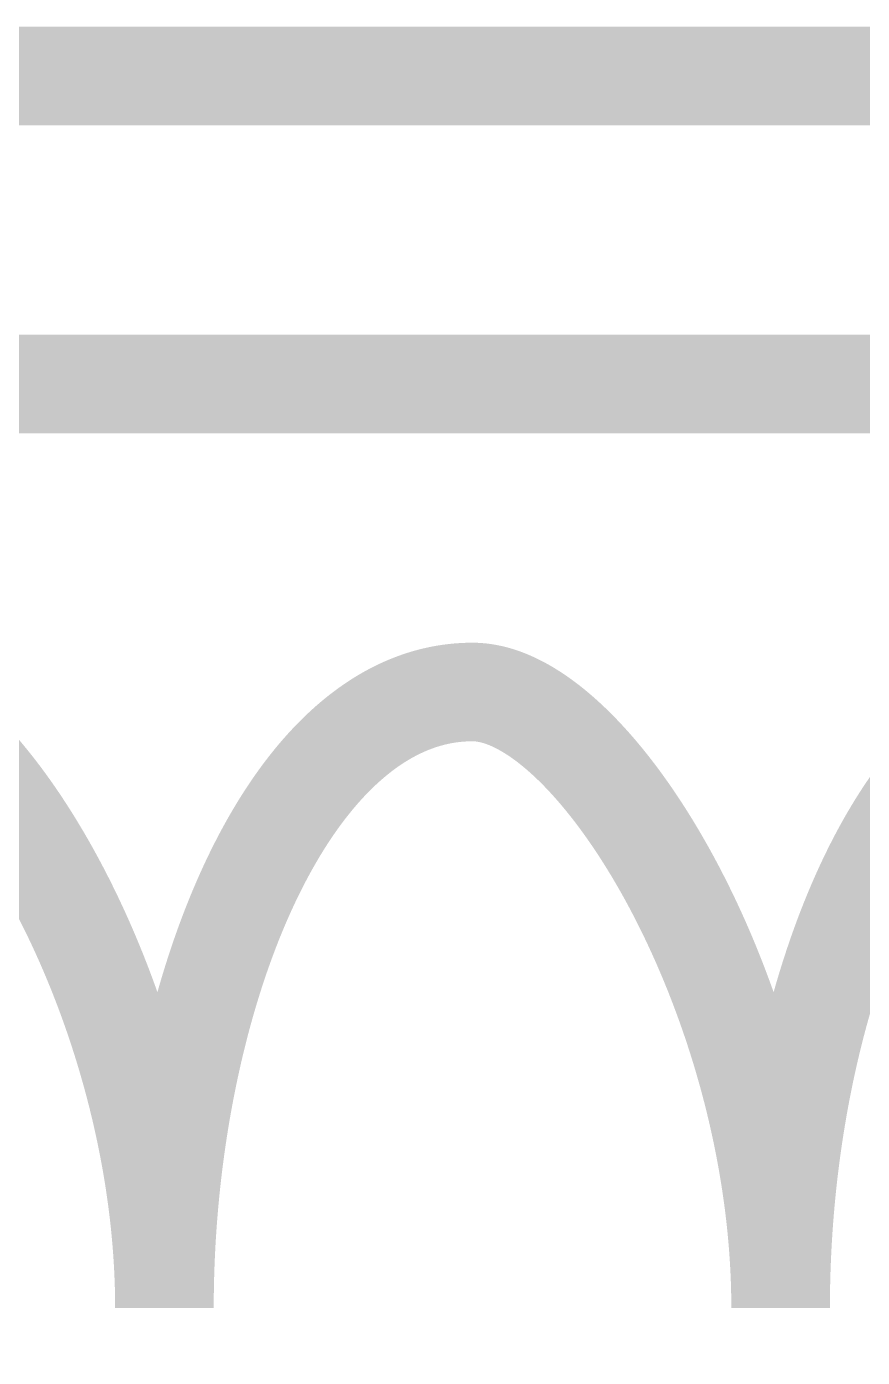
# Model space of a CAD drawing. Header units: inches. Extents: x -3.8 to 6, y -6.8 to 7.5.
# Drawn here: x -0.2224 to -0.0867, y 3.492 to 3.708 of the extents above; entities that cross this region are included whole.
import ezdxf

# ---------------------------------------------------------------- set-up
doc = ezdxf.new("R2010")
doc.units = ezdxf.units.IN
doc.layers.get('0').update_dxf_attribs({"linetype": 'CONTINUOUS'})

msp = doc.modelspace()

# ---------------------------------------------------------------- linework, layer by layer
at = {"const_width": 0.016}
for points in [[(-0.35, 3.7), (0.05, 3.7)], [(-0.35, 3.65), (0.05, 3.65)], [(-0.15, 3.6), (-0.150176, 3.6), (-0.150351, 3.599998), (-0.150526, 3.599995), (-0.150701, 3.599991), (-0.150876, 3.599986), (-0.15105, 3.59998), (-0.151225, 3.599972), (-0.151399, 3.599963), (-0.151573, 3.599954), (-0.151746, 3.599943), (-0.15192, 3.599931), (-0.152093, 3.599918), (-0.152266, 3.599904), (-0.152439, 3.599889), (-0.152611, 3.599872), (-0.152783, 3.599855), (-0.152955, 3.599837), (-0.153127, 3.599817), (-0.153298, 3.599796), (-0.153469, 3.599774), (-0.153555, 3.599763), (-0.15364, 3.599751), (-0.153726, 3.599739), (-0.153811, 3.599727), (-0.153896, 3.599715), (-0.153981, 3.599702), (-0.154067, 3.599689), (-0.154152, 3.599676), (-0.154322, 3.599648), (-0.154492, 3.59962), (-0.154661, 3.59959), (-0.154831, 3.59956), (-0.154915, 3.599544), (-0.155, 3.599528), (-0.155084, 3.599511), (-0.155169, 3.599495), (-0.155253, 3.599478), (-0.155337, 3.599461), (-0.155421, 3.599444), (-0.155506, 3.599426), (-0.155674, 3.59939), (-0.155841, 3.599353), (-0.156009, 3.599315), (-0.156176, 3.599276), (-0.15626, 3.599256), (-0.156343, 3.599236), (-0.156427, 3.599215), (-0.15651, 3.599194), (-0.156594, 3.599173), (-0.156677, 3.599152), (-0.15676, 3.59913), (-0.156843, 3.599108), (-0.157009, 3.599064), (-0.157176, 3.599018), (-0.157341, 3.598972), (-0.157507, 3.598924), (-0.157589, 3.5989), (-0.157672, 3.598875), (-0.157754, 3.59885), (-0.157837, 3.598826), (-0.157919, 3.5988), (-0.158001, 3.598775), (-0.158083, 3.598749), (-0.158166, 3.598723), (-0.15833, 3.59867), (-0.158494, 3.598616), (-0.158657, 3.598561), (-0.158821, 3.598505), (-0.158902, 3.598477), (-0.158984, 3.598448), (-0.159065, 3.598419), (-0.159147, 3.59839), (-0.159228, 3.598361), (-0.159309, 3.598331), (-0.159391, 3.598301), (-0.159472, 3.598271), (-0.159634, 3.59821), (-0.159796, 3.598148), (-0.159957, 3.598085), (-0.160119, 3.598021), (-0.16028, 3.597955), (-0.160441, 3.597889), (-0.160602, 3.597822), (-0.160762, 3.597754), (-0.160922, 3.597685), (-0.161082, 3.597615), (-0.161241, 3.597543), (-0.161401, 3.597471), (-0.16156, 3.597398), (-0.161719, 3.597324), (-0.161877, 3.597249), (-0.162035, 3.597173), (-0.162193, 3.597096), (-0.162351, 3.597018), (-0.162509, 3.596939), (-0.162666, 3.596859), (-0.162823, 3.596778), (-0.16298, 3.596696), (-0.163136, 3.596613), (-0.163292, 3.596529), (-0.163448, 3.596444), (-0.163604, 3.596358), (-0.163759, 3.596271), (-0.163914, 3.596184), (-0.164069, 3.596094), (-0.164224, 3.596005), (-0.164378, 3.595914), (-0.164532, 3.595823), (-0.164609, 3.595776), (-0.164685, 3.59573), (-0.164762, 3.595684), (-0.164839, 3.595637), (-0.164916, 3.59559), (-0.164992, 3.595542), (-0.165069, 3.595495), (-0.165145, 3.595447), (-0.165298, 3.595351), (-0.16545, 3.595253), (-0.165602, 3.595155), (-0.165754, 3.595056), (-0.165906, 3.594956), (-0.166057, 3.594855), (-0.166208, 3.594753), (-0.166359, 3.594651), (-0.16651, 3.594547), (-0.16666, 3.594442), (-0.16681, 3.594337), (-0.16696, 3.59423), (-0.167035, 3.594176), (-0.167109, 3.594123), (-0.167184, 3.594069), (-0.167258, 3.594015), (-0.167333, 3.59396), (-0.167407, 3.593905), (-0.167481, 3.59385), (-0.167556, 3.593795), (-0.16763, 3.59374), (-0.167704, 3.593684), (-0.167778, 3.593628), (-0.167852, 3.593572), (-0.167926, 3.593516), (-0.168, 3.593459), (-0.168074, 3.593403), (-0.168147, 3.593346), (-0.168294, 3.593231), (-0.168441, 3.593115), (-0.168588, 3.592999), (-0.168735, 3.592882), (-0.168881, 3.592764), (-0.169026, 3.592645), (-0.169172, 3.592525), (-0.169317, 3.592404), (-0.169462, 3.592282), (-0.169607, 3.59216), (-0.169751, 3.592036), (-0.169895, 3.591912), (-0.169967, 3.59185), (-0.170039, 3.591787), (-0.170111, 3.591724), (-0.170183, 3.591661), (-0.170326, 3.591534), (-0.170469, 3.591406), (-0.17054, 3.591342), (-0.170611, 3.591278), (-0.170683, 3.591213), (-0.170754, 3.591148), (-0.170896, 3.591018), (-0.171038, 3.590887), (-0.17118, 3.590755), (-0.171321, 3.590622), (-0.171462, 3.590488), (-0.171602, 3.590353), (-0.171672, 3.590286), (-0.171743, 3.590218), (-0.171813, 3.59015), (-0.171883, 3.590082), (-0.172022, 3.589945), (-0.172162, 3.589807), (-0.172301, 3.589668), (-0.17244, 3.589529), (-0.172579, 3.589388), (-0.172717, 3.589247), (-0.172855, 3.589105), (-0.172993, 3.588962), (-0.17313, 3.588819), (-0.173267, 3.588674), (-0.173404, 3.588529), (-0.173541, 3.588383), (-0.173677, 3.588236), (-0.173813, 3.588088), (-0.173949, 3.587939), (-0.174084, 3.58779), (-0.174219, 3.58764), (-0.174354, 3.587489), (-0.174489, 3.587337), (-0.174623, 3.587185), (-0.174757, 3.587032), (-0.17489, 3.586878), (-0.175024, 3.586722), (-0.175156, 3.586567), (-0.175223, 3.586488), (-0.175289, 3.58641), (-0.175356, 3.586332), (-0.175422, 3.586253), (-0.175554, 3.586095), (-0.175685, 3.585936), (-0.175817, 3.585777), (-0.175948, 3.585617), (-0.176013, 3.585536), (-0.176079, 3.585455), (-0.176144, 3.585374), (-0.176209, 3.585294), (-0.17634, 3.585131), (-0.17647, 3.584967), (-0.176535, 3.584885), (-0.176599, 3.584803), (-0.176664, 3.584721), (-0.176729, 3.584639), (-0.176858, 3.584473), (-0.176987, 3.584306), (-0.177115, 3.584139), (-0.177243, 3.583971), (-0.177371, 3.583803), (-0.177498, 3.583633), (-0.177626, 3.583463), (-0.177752, 3.583292), (-0.177879, 3.583121), (-0.178005, 3.582948), (-0.178131, 3.582775), (-0.178257, 3.582601), (-0.178319, 3.582514), (-0.178382, 3.582427), (-0.178444, 3.582339), (-0.178507, 3.582251), (-0.178632, 3.582075), (-0.178756, 3.581898), (-0.17888, 3.581721), (-0.179004, 3.581543), (-0.179066, 3.581454), (-0.179127, 3.581364), (-0.179189, 3.581275), (-0.17925, 3.581185), (-0.179373, 3.581004), (-0.179496, 3.580823), (-0.179618, 3.580641), (-0.17974, 3.580459), (-0.179861, 3.580276), (-0.179983, 3.580092), (-0.180104, 3.579907), (-0.180224, 3.579722), (-0.180344, 3.579536), (-0.180464, 3.57935), (-0.180584, 3.579163), (-0.180703, 3.578974), (-0.180822, 3.578786), (-0.180941, 3.578596), (-0.181059, 3.578406), (-0.181177, 3.578216), (-0.181295, 3.578024), (-0.181412, 3.577832), (-0.181529, 3.57764), (-0.181646, 3.577446), (-0.181762, 3.577252), (-0.181878, 3.577057), (-0.181994, 3.576862), (-0.182109, 3.576666), (-0.182225, 3.576469), (-0.182339, 3.576272), (-0.182454, 3.576074), (-0.182568, 3.575875), (-0.182682, 3.575676), (-0.182795, 3.575476), (-0.182908, 3.575276), (-0.183021, 3.575074), (-0.183134, 3.574872), (-0.183246, 3.57467), (-0.183358, 3.574466), (-0.183469, 3.574263), (-0.18358, 3.574059), (-0.183691, 3.573853), (-0.183746, 3.573751), (-0.183802, 3.573648), (-0.183857, 3.573545), (-0.183912, 3.573442), (-0.184022, 3.573235), (-0.184131, 3.573027), (-0.18424, 3.572819), (-0.184349, 3.57261), (-0.184457, 3.572401), (-0.184566, 3.572191), (-0.184674, 3.57198), (-0.184781, 3.571769), (-0.184888, 3.571557), (-0.184995, 3.571345), (-0.185102, 3.571132), (-0.185207, 3.570918), (-0.185313, 3.570704), (-0.185419, 3.570489), (-0.185524, 3.570274), (-0.185629, 3.570058), (-0.185733, 3.569841), (-0.185837, 3.569624), (-0.185941, 3.569407), (-0.186044, 3.569188), (-0.186147, 3.568969), (-0.18625, 3.56875), (-0.186352, 3.56853), (-0.186454, 3.56831), (-0.186505, 3.568199), (-0.186556, 3.568088), (-0.186607, 3.567978), (-0.186657, 3.567867), (-0.186708, 3.567755), (-0.186758, 3.567644), (-0.186809, 3.567533), (-0.186859, 3.567421), (-0.186959, 3.567198), (-0.187059, 3.566974), (-0.187159, 3.56675), (-0.187258, 3.566525), (-0.187357, 3.566299), (-0.187456, 3.566073), (-0.187554, 3.565846), (-0.187652, 3.565619), (-0.187749, 3.565391), (-0.187846, 3.565163), (-0.187943, 3.564934), (-0.18804, 3.564704), (-0.188136, 3.564474), (-0.188231, 3.564244), (-0.188327, 3.564013), (-0.188422, 3.563781), (-0.188517, 3.56355), (-0.188611, 3.563317), (-0.188705, 3.563084), (-0.188799, 3.56285), (-0.188892, 3.562616), (-0.188985, 3.562382), (-0.189078, 3.562146), (-0.18917, 3.561911), (-0.189262, 3.561675), (-0.189353, 3.561438), (-0.189399, 3.561319), (-0.189444, 3.561201), (-0.18949, 3.561082), (-0.189535, 3.560963), (-0.189626, 3.560725), (-0.189715, 3.560487), (-0.189805, 3.560247), (-0.189894, 3.560008), (-0.189983, 3.559768), (-0.190072, 3.559527), (-0.19016, 3.559286), (-0.190248, 3.559045), (-0.190336, 3.558802), (-0.190423, 3.55856), (-0.19051, 3.558317), (-0.190596, 3.558074), (-0.190682, 3.55783), (-0.190768, 3.557585), (-0.190854, 3.55734), (-0.190939, 3.557095), (-0.191023, 3.556849), (-0.191107, 3.556603), (-0.191191, 3.556356), (-0.191275, 3.556109), (-0.191358, 3.555861), (-0.191441, 3.555613), (-0.191482, 3.555489), (-0.191523, 3.555365), (-0.191564, 3.555241), (-0.191605, 3.555116), (-0.191687, 3.554867), (-0.191768, 3.554617), (-0.191849, 3.554367), (-0.19193, 3.554116), (-0.19201, 3.553865), (-0.19209, 3.553613), (-0.192169, 3.553361), (-0.192248, 3.553109), (-0.192327, 3.552856), (-0.192406, 3.552603), (-0.192483, 3.552349), (-0.192561, 3.552095), (-0.192638, 3.551841), (-0.192715, 3.551585), (-0.192791, 3.55133), (-0.192868, 3.551075), (-0.192943, 3.550818), (-0.193019, 3.550562), (-0.193094, 3.550305), (-0.193168, 3.550048), (-0.193243, 3.54979), (-0.193316, 3.549531), (-0.19339, 3.549273), (-0.193463, 3.549014), (-0.193535, 3.548755), (-0.193608, 3.548495), (-0.19368, 3.548235), (-0.193751, 3.547974), (-0.193822, 3.547714), (-0.193893, 3.547452), (-0.193964, 3.547191), (-0.194034, 3.546929), (-0.194103, 3.546667), (-0.194172, 3.546404), (-0.194241, 3.54614), (-0.19431, 3.545877), (-0.194378, 3.545613), (-0.194446, 3.545349), (-0.194513, 3.545085), (-0.19458, 3.54482), (-0.194646, 3.544554), (-0.194713, 3.544289), (-0.194778, 3.544023), (-0.194844, 3.543757), (-0.194909, 3.54349), (-0.194974, 3.543223), (-0.195038, 3.542955), (-0.195102, 3.542688), (-0.195165, 3.54242), (-0.195228, 3.542152), (-0.195291, 3.541883), (-0.195353, 3.541614), (-0.195415, 3.541345), (-0.195476, 3.541075), (-0.195537, 3.540805), (-0.195598, 3.540535), (-0.195659, 3.540264), (-0.195718, 3.539993), (-0.195778, 3.539722), (-0.195837, 3.539451), (-0.195896, 3.539179), (-0.195954, 3.538907), (-0.196012, 3.538634), (-0.196069, 3.538361), (-0.196127, 3.538089), (-0.196183, 3.537815), (-0.19624, 3.537541), (-0.196296, 3.537267), (-0.196351, 3.536993), (-0.196406, 3.536719), (-0.196461, 3.536444), (-0.196515, 3.536169), (-0.196569, 3.535893), (-0.196623, 3.535618), (-0.196676, 3.535342), (-0.196729, 3.535066), (-0.196781, 3.534789), (-0.196833, 3.534513), (-0.196884, 3.534235), (-0.196935, 3.533958), (-0.196986, 3.533681), (-0.197036, 3.533403), (-0.197086, 3.533125), (-0.197136, 3.532846), (-0.197185, 3.532568), (-0.197233, 3.532289), (-0.197282, 3.53201), (-0.19733, 3.531731), (-0.197377, 3.531451), (-0.197424, 3.531171), (-0.197471, 3.530891), (-0.197517, 3.530611), (-0.197563, 3.53033), (-0.197608, 3.53005), (-0.197653, 3.529769), (-0.197698, 3.529487), (-0.197742, 3.529206), (-0.197786, 3.528924), (-0.197829, 3.528642), (-0.197872, 3.52836), (-0.197915, 3.528078), (-0.197957, 3.527795), (-0.197998, 3.527513), (-0.19804, 3.52723), (-0.19808, 3.526947), (-0.198121, 3.526663), (-0.198161, 3.52638), (-0.1982, 3.526096), (-0.19824, 3.525811), (-0.198278, 3.525527), (-0.198317, 3.525243), (-0.198355, 3.524958), (-0.198392, 3.524674), (-0.198429, 3.524389), (-0.198466, 3.524104), (-0.198502, 3.523818), (-0.198538, 3.523533), (-0.198573, 3.523247), (-0.198608, 3.522961), (-0.198643, 3.522675), (-0.198677, 3.522389), (-0.198711, 3.522102), (-0.198744, 3.521815), (-0.198777, 3.521529), (-0.198809, 3.521242), (-0.198841, 3.520955), (-0.198873, 3.520667), (-0.198904, 3.52038), (-0.198935, 3.520092), (-0.198965, 3.519805), (-0.198995, 3.519517), (-0.199024, 3.519229), (-0.199053, 3.51894), (-0.199082, 3.518652), (-0.19911, 3.518364), (-0.199138, 3.518075), (-0.199165, 3.517787), (-0.199192, 3.517498), (-0.199218, 3.517209), (-0.199244, 3.51692), (-0.19927, 3.51663), (-0.199295, 3.516341), (-0.19932, 3.516051), (-0.199344, 3.515762), (-0.199368, 3.515472), (-0.199391, 3.515182), (-0.199415, 3.514892), (-0.199437, 3.514602), (-0.199459, 3.514312), (-0.199481, 3.514021), (-0.199502, 3.513731), (-0.199523, 3.51344), (-0.199543, 3.513149), (-0.199563, 3.512859), (-0.199583, 3.512568), (-0.199602, 3.512277), (-0.19962, 3.511986), (-0.199639, 3.511695), (-0.199656, 3.511404), (-0.199674, 3.511112), (-0.199691, 3.510821), (-0.199707, 3.51053), (-0.199723, 3.510238), (-0.199738, 3.509946), (-0.199754, 3.509655), (-0.199768, 3.509363), (-0.199782, 3.509071), (-0.199796, 3.508779), (-0.199809, 3.508487), (-0.199822, 3.508195), (-0.199835, 3.507903), (-0.199846, 3.507611), (-0.199858, 3.507318), (-0.199869, 3.507026), (-0.19988, 3.506734), (-0.19989, 3.506441), (-0.1999, 3.506149), (-0.199909, 3.505856), (-0.199913, 3.50571), (-0.199918, 3.505564), (-0.199926, 3.505271), (-0.199934, 3.504979), (-0.199942, 3.504686), (-0.199949, 3.504393), (-0.199956, 3.5041), (-0.199961, 3.503808), (-0.199967, 3.503515), (-0.199972, 3.503222), (-0.199977, 3.502929), (-0.199981, 3.502637), (-0.199985, 3.502344), (-0.199989, 3.502051), (-0.199992, 3.501758), (-0.199994, 3.501465), (-0.199996, 3.501172), (-0.199998, 3.500879), (-0.199999, 3.500586), (-0.2, 3.500293), (-0.2, 3.5)], [(-0.15, 3.6), (-0.149883, 3.6), (-0.149765, 3.599998), (-0.149648, 3.599995), (-0.14953, 3.599991), (-0.149411, 3.599986), (-0.149293, 3.59998), (-0.149174, 3.599972), (-0.149056, 3.599963), (-0.148936, 3.599954), (-0.148817, 3.599943), (-0.148698, 3.599931), (-0.148578, 3.599918), (-0.148458, 3.599904), (-0.148338, 3.599889), (-0.148217, 3.599872), (-0.148097, 3.599855), (-0.147976, 3.599837), (-0.147855, 3.599817), (-0.147734, 3.599796), (-0.147613, 3.599774), (-0.147491, 3.599751), (-0.14737, 3.599727), (-0.147248, 3.599702), (-0.147126, 3.599676), (-0.147065, 3.599662), (-0.147004, 3.599648), (-0.146942, 3.599634), (-0.146881, 3.59962), (-0.146758, 3.59959), (-0.146635, 3.59956), (-0.146513, 3.599528), (-0.146389, 3.599495), (-0.146266, 3.599461), (-0.146143, 3.599426), (-0.146019, 3.59939), (-0.145895, 3.599353), (-0.145771, 3.599315), (-0.145647, 3.599276), (-0.145522, 3.599236), (-0.145398, 3.599194), (-0.145273, 3.599152), (-0.145148, 3.599108), (-0.145024, 3.599064), (-0.144898, 3.599018), (-0.144773, 3.598972), (-0.144648, 3.598924), (-0.144522, 3.598875), (-0.144396, 3.598826), (-0.14427, 3.598775), (-0.144144, 3.598723), (-0.144018, 3.59867), (-0.143892, 3.598616), (-0.143765, 3.598561), (-0.143639, 3.598505), (-0.143512, 3.598448), (-0.143385, 3.59839), (-0.143258, 3.598331), (-0.143131, 3.598271), (-0.143004, 3.59821), (-0.142876, 3.598148), (-0.142749, 3.598085), (-0.142621, 3.598021), (-0.142493, 3.597955), (-0.142366, 3.597889), (-0.142237, 3.597822), (-0.142109, 3.597754), (-0.141981, 3.597685), (-0.141853, 3.597615), (-0.141724, 3.597543), (-0.141596, 3.597471), (-0.141467, 3.597398), (-0.141339, 3.597324), (-0.141274, 3.597287), (-0.14121, 3.597249), (-0.141145, 3.597211), (-0.141081, 3.597173), (-0.140952, 3.597096), (-0.140822, 3.597018), (-0.140693, 3.596939), (-0.140564, 3.596859), (-0.140434, 3.596778), (-0.140305, 3.596696), (-0.14024, 3.596654), (-0.140175, 3.596613), (-0.14011, 3.596571), (-0.140045, 3.596529), (-0.139915, 3.596444), (-0.139785, 3.596358), (-0.139656, 3.596271), (-0.139526, 3.596184), (-0.139395, 3.596094), (-0.139265, 3.596005), (-0.139135, 3.595914), (-0.139004, 3.595823), (-0.138874, 3.59573), (-0.138743, 3.595637), (-0.138613, 3.595542), (-0.138482, 3.595447), (-0.138352, 3.595351), (-0.138221, 3.595253), (-0.13809, 3.595155), (-0.137959, 3.595056), (-0.137828, 3.594956), (-0.137697, 3.594855), (-0.137566, 3.594753), (-0.137435, 3.594651), (-0.137304, 3.594547), (-0.137172, 3.594442), (-0.137041, 3.594337), (-0.13691, 3.59423), (-0.136779, 3.594123), (-0.136647, 3.594015), (-0.136516, 3.593905), (-0.136384, 3.593795), (-0.136253, 3.593684), (-0.136121, 3.593572), (-0.13599, 3.593459), (-0.135858, 3.593346), (-0.135727, 3.593231), (-0.135595, 3.593115), (-0.135463, 3.592999), (-0.135331, 3.592882), (-0.1352, 3.592764), (-0.135068, 3.592645), (-0.134937, 3.592525), (-0.134805, 3.592404), (-0.134673, 3.592282), (-0.134541, 3.59216), (-0.134409, 3.592036), (-0.134277, 3.591912), (-0.134145, 3.591787), (-0.134014, 3.591661), (-0.133882, 3.591534), (-0.13375, 3.591406), (-0.133618, 3.591278), (-0.133486, 3.591148), (-0.133355, 3.591018), (-0.133223, 3.590887), (-0.133091, 3.590755), (-0.132959, 3.590622), (-0.132827, 3.590488), (-0.132695, 3.590353), (-0.132563, 3.590218), (-0.132432, 3.590082), (-0.1323, 3.589945), (-0.132169, 3.589807), (-0.132037, 3.589668), (-0.131905, 3.589529), (-0.131773, 3.589388), (-0.131642, 3.589247), (-0.13151, 3.589105), (-0.131379, 3.588962), (-0.131247, 3.588819), (-0.131116, 3.588674), (-0.130984, 3.588529), (-0.130853, 3.588383), (-0.130721, 3.588236), (-0.13059, 3.588088), (-0.130459, 3.587939), (-0.130328, 3.58779), (-0.130196, 3.58764), (-0.130065, 3.587489), (-0.129934, 3.587337), (-0.129803, 3.587185), (-0.129672, 3.587032), (-0.129541, 3.586878), (-0.12941, 3.586722), (-0.129279, 3.586567), (-0.129148, 3.58641), (-0.129018, 3.586253), (-0.128887, 3.586095), (-0.128757, 3.585936), (-0.128626, 3.585777), (-0.128496, 3.585617), (-0.128365, 3.585455), (-0.128235, 3.585294), (-0.128105, 3.585131), (-0.127974, 3.584967), (-0.127844, 3.584803), (-0.127715, 3.584639), (-0.127585, 3.584473), (-0.127455, 3.584306), (-0.127325, 3.584139), (-0.127195, 3.583971), (-0.127066, 3.583803), (-0.126936, 3.583633), (-0.126807, 3.583463), (-0.126678, 3.583292), (-0.126548, 3.583121), (-0.126419, 3.582948), (-0.12629, 3.582775), (-0.126161, 3.582601), (-0.126033, 3.582427), (-0.125904, 3.582251), (-0.125776, 3.582075), (-0.125647, 3.581898), (-0.125519, 3.581721), (-0.125391, 3.581543), (-0.125263, 3.581364), (-0.125134, 3.581185), (-0.125007, 3.581004), (-0.124879, 3.580823), (-0.124751, 3.580641), (-0.124624, 3.580459), (-0.124496, 3.580276), (-0.124369, 3.580092), (-0.124242, 3.579907), (-0.124115, 3.579722), (-0.123988, 3.579536), (-0.123861, 3.57935), (-0.123735, 3.579163), (-0.123608, 3.578974), (-0.123482, 3.578786), (-0.123356, 3.578596), (-0.12323, 3.578406), (-0.123104, 3.578216), (-0.122978, 3.578024), (-0.122852, 3.577832), (-0.122727, 3.57764), (-0.122602, 3.577446), (-0.122476, 3.577252), (-0.122352, 3.577057), (-0.122227, 3.576862), (-0.122102, 3.576666), (-0.121978, 3.576469), (-0.121853, 3.576272), (-0.121729, 3.576074), (-0.121605, 3.575875), (-0.121481, 3.575676), (-0.121357, 3.575476), (-0.121234, 3.575276), (-0.121111, 3.575074), (-0.120987, 3.574872), (-0.120865, 3.57467), (-0.120742, 3.574466), (-0.120619, 3.574263), (-0.120496, 3.574059), (-0.120374, 3.573853), (-0.120252, 3.573648), (-0.12013, 3.573442), (-0.120009, 3.573235), (-0.119887, 3.573027), (-0.119766, 3.572819), (-0.119645, 3.57261), (-0.119524, 3.572401), (-0.119403, 3.572191), (-0.119283, 3.57198), (-0.119162, 3.571769), (-0.119042, 3.571557), (-0.118922, 3.571345), (-0.118802, 3.571132), (-0.118683, 3.570918), (-0.118564, 3.570704), (-0.118444, 3.570489), (-0.118326, 3.570274), (-0.118207, 3.570058), (-0.118089, 3.569841), (-0.11797, 3.569624), (-0.117852, 3.569407), (-0.117735, 3.569188), (-0.117617, 3.568969), (-0.1175, 3.56875), (-0.117383, 3.56853), (-0.117266, 3.56831), (-0.11715, 3.568088), (-0.117033, 3.567867), (-0.116917, 3.567644), (-0.116801, 3.567421), (-0.116685, 3.567198), (-0.11657, 3.566974), (-0.116455, 3.56675), (-0.11634, 3.566525), (-0.116225, 3.566299), (-0.116111, 3.566073), (-0.115996, 3.565846), (-0.115883, 3.565619), (-0.115769, 3.565391), (-0.115656, 3.565163), (-0.115543, 3.564934), (-0.11543, 3.564704), (-0.115317, 3.564474), (-0.115204, 3.564244), (-0.115092, 3.564013), (-0.11498, 3.563781), (-0.114869, 3.56355), (-0.114757, 3.563317), (-0.114646, 3.563084), (-0.114536, 3.56285), (-0.114425, 3.562616), (-0.114315, 3.562382), (-0.114205, 3.562146), (-0.114095, 3.561911), (-0.113986, 3.561675), (-0.113877, 3.561438), (-0.113768, 3.561201), (-0.113659, 3.560963), (-0.113551, 3.560725), (-0.113443, 3.560487), (-0.113336, 3.560247), (-0.113228, 3.560008), (-0.113121, 3.559768), (-0.113015, 3.559527), (-0.112908, 3.559286), (-0.112802, 3.559045), (-0.112696, 3.558802), (-0.112591, 3.55856), (-0.112485, 3.558317), (-0.112381, 3.558074), (-0.112276, 3.55783), (-0.112172, 3.557585), (-0.112068, 3.55734), (-0.111964, 3.557095), (-0.111861, 3.556849), (-0.111757, 3.556603), (-0.111655, 3.556356), (-0.111552, 3.556109), (-0.11145, 3.555861), (-0.111349, 3.555613), (-0.111247, 3.555365), (-0.111146, 3.555116), (-0.111046, 3.554867), (-0.110945, 3.554617), (-0.110895, 3.554492), (-0.110845, 3.554367), (-0.110745, 3.554116), (-0.110646, 3.553865), (-0.110547, 3.553613), (-0.110448, 3.553361), (-0.11035, 3.553109), (-0.110252, 3.552856), (-0.110154, 3.552603), (-0.110057, 3.552349), (-0.10996, 3.552095), (-0.109911, 3.551968), (-0.109863, 3.551841), (-0.109767, 3.551585), (-0.109671, 3.55133), (-0.109576, 3.551075), (-0.10948, 3.550818), (-0.109385, 3.550562), (-0.109291, 3.550305), (-0.109197, 3.550048), (-0.109103, 3.54979), (-0.10901, 3.549531), (-0.108917, 3.549273), (-0.108824, 3.549014), (-0.108778, 3.548885), (-0.108732, 3.548755), (-0.108686, 3.548625), (-0.10864, 3.548495), (-0.108549, 3.548235), (-0.108458, 3.547974), (-0.108367, 3.547714), (-0.108277, 3.547452), (-0.108187, 3.547191), (-0.108097, 3.546929), (-0.108008, 3.546667), (-0.10792, 3.546404), (-0.107831, 3.54614), (-0.107743, 3.545877), (-0.107656, 3.545613), (-0.107569, 3.545349), (-0.107482, 3.545085), (-0.107395, 3.54482), (-0.107309, 3.544554), (-0.107224, 3.544289), (-0.107139, 3.544023), (-0.107054, 3.543757), (-0.106969, 3.54349), (-0.106885, 3.543223), (-0.106802, 3.542955), (-0.106719, 3.542688), (-0.106636, 3.54242), (-0.106554, 3.542152), (-0.106472, 3.541883), (-0.106391, 3.541614), (-0.10631, 3.541345), (-0.106229, 3.541075), (-0.106189, 3.54094), (-0.106149, 3.540805), (-0.106069, 3.540535), (-0.10599, 3.540264), (-0.105911, 3.539993), (-0.105833, 3.539722), (-0.105755, 3.539451), (-0.105678, 3.539179), (-0.1056, 3.538907), (-0.105524, 3.538634), (-0.105448, 3.538361), (-0.105372, 3.538089), (-0.105296, 3.537815), (-0.105222, 3.537541), (-0.105147, 3.537267), (-0.105074, 3.536993), (-0.105, 3.536719), (-0.104963, 3.536582), (-0.104927, 3.536444), (-0.104854, 3.536169), (-0.104782, 3.535893), (-0.104711, 3.535618), (-0.104639, 3.535342), (-0.104569, 3.535066), (-0.104498, 3.534789), (-0.104429, 3.534513), (-0.104359, 3.534235), (-0.104291, 3.533958), (-0.104222, 3.533681), (-0.104154, 3.533403), (-0.104087, 3.533125), (-0.10402, 3.532846), (-0.103954, 3.532568), (-0.103888, 3.532289), (-0.103822, 3.53201), (-0.103757, 3.531731), (-0.103693, 3.531451), (-0.103629, 3.531171), (-0.103597, 3.531032), (-0.103566, 3.530891), (-0.103502, 3.530611), (-0.10344, 3.53033), (-0.103378, 3.53005), (-0.103317, 3.529769), (-0.103256, 3.529487), (-0.103195, 3.529206), (-0.103135, 3.528924), (-0.103076, 3.528642), (-0.103017, 3.52836), (-0.102958, 3.528078), (-0.1029, 3.527795), (-0.102843, 3.527513), (-0.102786, 3.52723), (-0.10273, 3.526947), (-0.102674, 3.526663), (-0.102619, 3.52638), (-0.102564, 3.526096), (-0.102537, 3.525954), (-0.102509, 3.525811), (-0.102456, 3.525527), (-0.102402, 3.525243), (-0.10235, 3.524958), (-0.102297, 3.524674), (-0.102246, 3.524389), (-0.102194, 3.524104), (-0.102144, 3.523818), (-0.102094, 3.523533), (-0.102044, 3.523247), (-0.101996, 3.522961), (-0.101947, 3.522675), (-0.101899, 3.522389), (-0.101852, 3.522102), (-0.101805, 3.521815), (-0.101759, 3.521529), (-0.101713, 3.521242), (-0.101669, 3.520955), (-0.101624, 3.520667), (-0.10158, 3.52038), (-0.101537, 3.520092), (-0.101494, 3.519805), (-0.101472, 3.519661), (-0.101452, 3.519517), (-0.101431, 3.519373), (-0.10141, 3.519229), (-0.101369, 3.51894), (-0.101328, 3.518652), (-0.101288, 3.518364), (-0.101248, 3.518075), (-0.101209, 3.517787), (-0.101171, 3.517498), (-0.101133, 3.517209), (-0.101096, 3.51692), (-0.10106, 3.51663), (-0.101024, 3.516341), (-0.100989, 3.516051), (-0.100954, 3.515762), (-0.10092, 3.515472), (-0.100886, 3.515182), (-0.100853, 3.514892), (-0.100821, 3.514602), (-0.100789, 3.514312), (-0.100758, 3.514021), (-0.100727, 3.513731), (-0.100697, 3.51344), (-0.100668, 3.513149), (-0.100639, 3.512859), (-0.100611, 3.512568), (-0.100583, 3.512277), (-0.100557, 3.511986), (-0.10053, 3.511695), (-0.100517, 3.511549), (-0.100505, 3.511404), (-0.100492, 3.511258), (-0.10048, 3.511112), (-0.100467, 3.510967), (-0.100455, 3.510821), (-0.100443, 3.510675), (-0.100431, 3.51053), (-0.100408, 3.510238), (-0.100385, 3.509946), (-0.100363, 3.509655), (-0.100342, 3.509363), (-0.100321, 3.509071), (-0.100301, 3.508779), (-0.100281, 3.508487), (-0.100263, 3.508195), (-0.100244, 3.507903), (-0.100227, 3.507611), (-0.10021, 3.507318), (-0.100194, 3.507026), (-0.100178, 3.506734), (-0.100163, 3.506441), (-0.100156, 3.506295), (-0.100149, 3.506149), (-0.100142, 3.506003), (-0.100135, 3.505856), (-0.100128, 3.50571), (-0.100122, 3.505564), (-0.100116, 3.505418), (-0.100109, 3.505271), (-0.100098, 3.504979), (-0.100087, 3.504686), (-0.100081, 3.50454), (-0.100076, 3.504393), (-0.100071, 3.504247), (-0.100067, 3.5041), (-0.100062, 3.503954), (-0.100057, 3.503808), (-0.100053, 3.503661), (-0.100049, 3.503515), (-0.100041, 3.503222), (-0.100034, 3.502929), (-0.100028, 3.502637), (-0.100022, 3.502344), (-0.100017, 3.502051), (-0.100012, 3.501758), (-0.10001, 3.501611), (-0.100009, 3.501465), (-0.100007, 3.501318), (-0.100006, 3.501172), (-0.100003, 3.500879), (-0.100001, 3.500586), (-0.1, 3.500293), (-0.1, 3.5)], [(-0.230459, 3.587939), (-0.230328, 3.58779), (-0.230196, 3.58764), (-0.230065, 3.587489), (-0.229934, 3.587337), (-0.229803, 3.587185), (-0.229672, 3.587032), (-0.229541, 3.586878), (-0.22941, 3.586722), (-0.229279, 3.586567), (-0.229148, 3.58641), (-0.229018, 3.586253), (-0.228887, 3.586095), (-0.228757, 3.585936), (-0.228626, 3.585777), (-0.228496, 3.585617), (-0.228365, 3.585455), (-0.228235, 3.585294), (-0.228105, 3.585131), (-0.227974, 3.584967), (-0.227844, 3.584803), (-0.227715, 3.584639), (-0.227585, 3.584473), (-0.227455, 3.584306), (-0.227325, 3.584139), (-0.227195, 3.583971), (-0.227066, 3.583803), (-0.226936, 3.583633), (-0.226807, 3.583463), (-0.226678, 3.583292), (-0.226548, 3.583121), (-0.226419, 3.582948), (-0.22629, 3.582775), (-0.226161, 3.582601), (-0.226033, 3.582427), (-0.225904, 3.582251), (-0.225776, 3.582075), (-0.225647, 3.581898), (-0.225519, 3.581721), (-0.225391, 3.581543), (-0.225263, 3.581364), (-0.225134, 3.581185), (-0.225007, 3.581004), (-0.224879, 3.580823), (-0.224751, 3.580641), (-0.224624, 3.580459), (-0.224496, 3.580276), (-0.224369, 3.580092), (-0.224242, 3.579907), (-0.224115, 3.579722), (-0.223988, 3.579536), (-0.223861, 3.57935), (-0.223735, 3.579163), (-0.223608, 3.578974), (-0.223482, 3.578786), (-0.223356, 3.578596), (-0.22323, 3.578406), (-0.223104, 3.578216), (-0.222978, 3.578024), (-0.222852, 3.577832), (-0.222727, 3.57764), (-0.222602, 3.577446), (-0.222476, 3.577252), (-0.222352, 3.577057), (-0.222227, 3.576862), (-0.222102, 3.576666), (-0.221978, 3.576469), (-0.221853, 3.576272), (-0.221729, 3.576074), (-0.221605, 3.575875), (-0.221481, 3.575676), (-0.221357, 3.575476), (-0.221234, 3.575276), (-0.221111, 3.575074), (-0.220987, 3.574872), (-0.220865, 3.57467), (-0.220742, 3.574466), (-0.220619, 3.574263), (-0.220496, 3.574059), (-0.220374, 3.573853), (-0.220252, 3.573648), (-0.22013, 3.573442), (-0.220009, 3.573235), (-0.219887, 3.573027), (-0.219766, 3.572819), (-0.219645, 3.57261), (-0.219524, 3.572401), (-0.219403, 3.572191), (-0.219283, 3.57198), (-0.219162, 3.571769), (-0.219042, 3.571557), (-0.218922, 3.571345), (-0.218802, 3.571132), (-0.218683, 3.570918), (-0.218564, 3.570704), (-0.218444, 3.570489), (-0.218326, 3.570274), (-0.218207, 3.570058), (-0.218089, 3.569841), (-0.21797, 3.569624), (-0.217852, 3.569407), (-0.217735, 3.569188), (-0.217617, 3.568969), (-0.2175, 3.56875), (-0.217383, 3.56853), (-0.217266, 3.56831), (-0.21715, 3.568088), (-0.217033, 3.567867), (-0.216917, 3.567644), (-0.216801, 3.567421), (-0.216685, 3.567198), (-0.21657, 3.566974), (-0.216455, 3.56675), (-0.21634, 3.566525), (-0.216225, 3.566299), (-0.216111, 3.566073), (-0.215996, 3.565846), (-0.215883, 3.565619), (-0.215769, 3.565391), (-0.215656, 3.565163), (-0.215543, 3.564934), (-0.21543, 3.564704), (-0.215317, 3.564474), (-0.215204, 3.564244), (-0.215092, 3.564013), (-0.21498, 3.563781), (-0.214869, 3.56355), (-0.214757, 3.563317), (-0.214646, 3.563084), (-0.214536, 3.56285), (-0.214425, 3.562616), (-0.214315, 3.562382), (-0.214205, 3.562146), (-0.214095, 3.561911), (-0.213986, 3.561675), (-0.213877, 3.561438), (-0.213768, 3.561201), (-0.213659, 3.560963), (-0.213551, 3.560725), (-0.213443, 3.560487), (-0.213336, 3.560247), (-0.213228, 3.560008), (-0.213121, 3.559768), (-0.213015, 3.559527), (-0.212908, 3.559286), (-0.212802, 3.559045), (-0.212696, 3.558802), (-0.212591, 3.55856), (-0.212485, 3.558317), (-0.212381, 3.558074), (-0.212276, 3.55783), (-0.212172, 3.557585), (-0.212068, 3.55734), (-0.211964, 3.557095), (-0.211861, 3.556849), (-0.211757, 3.556603), (-0.211655, 3.556356), (-0.211552, 3.556109), (-0.21145, 3.555861), (-0.211349, 3.555613), (-0.211247, 3.555365), (-0.211146, 3.555116), (-0.211046, 3.554867), (-0.210945, 3.554617), (-0.210895, 3.554492), (-0.210845, 3.554367), (-0.210745, 3.554116), (-0.210646, 3.553865), (-0.210547, 3.553613), (-0.210448, 3.553361), (-0.21035, 3.553109), (-0.210252, 3.552856), (-0.210154, 3.552603), (-0.210057, 3.552349), (-0.20996, 3.552095), (-0.209911, 3.551968), (-0.209863, 3.551841), (-0.209767, 3.551585), (-0.209671, 3.55133), (-0.209576, 3.551075), (-0.20948, 3.550818), (-0.209385, 3.550562), (-0.209291, 3.550305), (-0.209197, 3.550048), (-0.209103, 3.54979), (-0.20901, 3.549531), (-0.208917, 3.549273), (-0.208824, 3.549014), (-0.208778, 3.548885), (-0.208732, 3.548755), (-0.208686, 3.548625), (-0.20864, 3.548495), (-0.208549, 3.548235), (-0.208458, 3.547974), (-0.208367, 3.547714), (-0.208277, 3.547452), (-0.208187, 3.547191), (-0.208097, 3.546929), (-0.208008, 3.546667), (-0.20792, 3.546404), (-0.207831, 3.54614), (-0.207743, 3.545877), (-0.207656, 3.545613), (-0.207569, 3.545349), (-0.207482, 3.545085), (-0.207395, 3.54482), (-0.207309, 3.544554), (-0.207224, 3.544289), (-0.207139, 3.544023), (-0.207054, 3.543757), (-0.206969, 3.54349), (-0.206885, 3.543223), (-0.206802, 3.542955), (-0.206719, 3.542688), (-0.206636, 3.54242), (-0.206554, 3.542152), (-0.206472, 3.541883), (-0.206391, 3.541614), (-0.20631, 3.541345), (-0.206229, 3.541075), (-0.206189, 3.54094), (-0.206149, 3.540805), (-0.206069, 3.540535), (-0.20599, 3.540264), (-0.205911, 3.539993), (-0.205833, 3.539722), (-0.205755, 3.539451), (-0.205678, 3.539179), (-0.2056, 3.538907), (-0.205524, 3.538634), (-0.205448, 3.538361), (-0.205372, 3.538089), (-0.205296, 3.537815), (-0.205222, 3.537541), (-0.205147, 3.537267), (-0.205074, 3.536993), (-0.205, 3.536719), (-0.204963, 3.536582), (-0.204927, 3.536444), (-0.204854, 3.536169), (-0.204782, 3.535893), (-0.204711, 3.535618), (-0.204639, 3.535342), (-0.204569, 3.535066), (-0.204498, 3.534789), (-0.204429, 3.534513), (-0.204359, 3.534235), (-0.204291, 3.533958), (-0.204222, 3.533681), (-0.204154, 3.533403), (-0.204087, 3.533125), (-0.20402, 3.532846), (-0.203954, 3.532568), (-0.203888, 3.532289), (-0.203822, 3.53201), (-0.203757, 3.531731), (-0.203693, 3.531451), (-0.203629, 3.531171), (-0.203597, 3.531032), (-0.203566, 3.530891), (-0.203502, 3.530611), (-0.20344, 3.53033), (-0.203378, 3.53005), (-0.203317, 3.529769), (-0.203256, 3.529487), (-0.203195, 3.529206), (-0.203135, 3.528924), (-0.203076, 3.528642), (-0.203017, 3.52836), (-0.202958, 3.528078), (-0.2029, 3.527795), (-0.202843, 3.527513), (-0.202786, 3.52723), (-0.20273, 3.526947), (-0.202674, 3.526663), (-0.202619, 3.52638), (-0.202564, 3.526096), (-0.202537, 3.525954), (-0.202509, 3.525811), (-0.202456, 3.525527), (-0.202402, 3.525243), (-0.20235, 3.524958), (-0.202297, 3.524674), (-0.202246, 3.524389), (-0.202194, 3.524104), (-0.202144, 3.523818), (-0.202094, 3.523533), (-0.202044, 3.523247), (-0.201996, 3.522961), (-0.201947, 3.522675), (-0.201899, 3.522389), (-0.201852, 3.522102), (-0.201805, 3.521815), (-0.201759, 3.521529), (-0.201713, 3.521242), (-0.201669, 3.520955), (-0.201624, 3.520667), (-0.20158, 3.52038), (-0.201537, 3.520092), (-0.201494, 3.519805), (-0.201472, 3.519661), (-0.201452, 3.519517), (-0.201431, 3.519373), (-0.20141, 3.519229), (-0.201369, 3.51894), (-0.201328, 3.518652), (-0.201288, 3.518364), (-0.201248, 3.518075), (-0.201209, 3.517787), (-0.201171, 3.517498), (-0.201133, 3.517209), (-0.201096, 3.51692), (-0.20106, 3.51663), (-0.201024, 3.516341), (-0.200989, 3.516051), (-0.200954, 3.515762), (-0.20092, 3.515472), (-0.200886, 3.515182), (-0.200853, 3.514892), (-0.200821, 3.514602), (-0.200789, 3.514312), (-0.200758, 3.514021), (-0.200727, 3.513731), (-0.200697, 3.51344), (-0.200668, 3.513149), (-0.200639, 3.512859), (-0.200611, 3.512568), (-0.200583, 3.512277), (-0.200557, 3.511986), (-0.20053, 3.511695), (-0.200517, 3.511549), (-0.200505, 3.511404), (-0.200492, 3.511258), (-0.20048, 3.511112), (-0.200467, 3.510967), (-0.200455, 3.510821), (-0.200443, 3.510675), (-0.200431, 3.51053), (-0.200408, 3.510238), (-0.200385, 3.509946), (-0.200363, 3.509655), (-0.200342, 3.509363), (-0.200321, 3.509071), (-0.200301, 3.508779), (-0.200282, 3.508487), (-0.200263, 3.508195), (-0.200244, 3.507903), (-0.200227, 3.507611), (-0.20021, 3.507318), (-0.200194, 3.507026), (-0.200178, 3.506734), (-0.200163, 3.506441), (-0.200156, 3.506295), (-0.200149, 3.506149), (-0.200142, 3.506003), (-0.200135, 3.505856), (-0.200128, 3.50571), (-0.200122, 3.505564), (-0.200116, 3.505418), (-0.200109, 3.505271), (-0.200098, 3.504979), (-0.200087, 3.504686), (-0.200081, 3.50454), (-0.200076, 3.504393), (-0.200071, 3.504247), (-0.200067, 3.5041), (-0.200062, 3.503954), (-0.200057, 3.503808), (-0.200053, 3.503661), (-0.200049, 3.503515), (-0.200041, 3.503222), (-0.200034, 3.502929), (-0.200028, 3.502637), (-0.200022, 3.502344), (-0.200017, 3.502051), (-0.200012, 3.501758), (-0.20001, 3.501611), (-0.200009, 3.501465), (-0.200007, 3.501318), (-0.200006, 3.501172), (-0.200003, 3.500879), (-0.200001, 3.500586), (-0.2, 3.500293), (-0.2, 3.5)], [(-0.078632, 3.582075), (-0.078756, 3.581898), (-0.07888, 3.581721), (-0.079004, 3.581543), (-0.079066, 3.581454), (-0.079127, 3.581364), (-0.079189, 3.581275), (-0.07925, 3.581185), (-0.079373, 3.581004), (-0.079496, 3.580823), (-0.079618, 3.580641), (-0.07974, 3.580459), (-0.079861, 3.580276), (-0.079983, 3.580092), (-0.080104, 3.579907), (-0.080224, 3.579722), (-0.080344, 3.579536), (-0.080464, 3.57935), (-0.080584, 3.579163), (-0.080703, 3.578974), (-0.080822, 3.578786), (-0.080941, 3.578596), (-0.081059, 3.578406), (-0.081177, 3.578216), (-0.081295, 3.578024), (-0.081412, 3.577832), (-0.081529, 3.57764), (-0.081646, 3.577446), (-0.081762, 3.577252), (-0.081878, 3.577057), (-0.081994, 3.576862), (-0.082109, 3.576666), (-0.082225, 3.576469), (-0.082339, 3.576272), (-0.082454, 3.576074), (-0.082568, 3.575875), (-0.082682, 3.575676), (-0.082795, 3.575476), (-0.082908, 3.575276), (-0.083021, 3.575074), (-0.083134, 3.574872), (-0.083246, 3.57467), (-0.083358, 3.574466), (-0.083469, 3.574263), (-0.08358, 3.574059), (-0.083691, 3.573853), (-0.083746, 3.573751), (-0.083802, 3.573648), (-0.083857, 3.573545), (-0.083912, 3.573442), (-0.084022, 3.573235), (-0.084131, 3.573027), (-0.08424, 3.572819), (-0.084349, 3.57261), (-0.084457, 3.572401), (-0.084566, 3.572191), (-0.084674, 3.57198), (-0.084781, 3.571769), (-0.084888, 3.571557), (-0.084995, 3.571345), (-0.085102, 3.571132), (-0.085207, 3.570918), (-0.085313, 3.570704), (-0.085419, 3.570489), (-0.085524, 3.570274), (-0.085629, 3.570058), (-0.085733, 3.569841), (-0.085837, 3.569624), (-0.085941, 3.569407), (-0.086044, 3.569188), (-0.086147, 3.568969), (-0.08625, 3.56875), (-0.086352, 3.56853), (-0.086454, 3.56831), (-0.086505, 3.568199), (-0.086556, 3.568088), (-0.086607, 3.567978), (-0.086657, 3.567867), (-0.086708, 3.567755), (-0.086758, 3.567644), (-0.086809, 3.567533), (-0.086859, 3.567421), (-0.086959, 3.567198), (-0.087059, 3.566974), (-0.087159, 3.56675), (-0.087258, 3.566525), (-0.087357, 3.566299), (-0.087456, 3.566073), (-0.087554, 3.565846), (-0.087652, 3.565619), (-0.087749, 3.565391), (-0.087846, 3.565163), (-0.087943, 3.564934), (-0.08804, 3.564704), (-0.088136, 3.564474), (-0.088231, 3.564244), (-0.088327, 3.564013), (-0.088422, 3.563781), (-0.088517, 3.56355), (-0.088611, 3.563317), (-0.088705, 3.563084), (-0.088799, 3.56285), (-0.088892, 3.562616), (-0.088985, 3.562382), (-0.089078, 3.562146), (-0.08917, 3.561911), (-0.089262, 3.561675), (-0.089353, 3.561438), (-0.089399, 3.561319), (-0.089444, 3.561201), (-0.08949, 3.561082), (-0.089535, 3.560963), (-0.089626, 3.560725), (-0.089715, 3.560487), (-0.089805, 3.560247), (-0.089894, 3.560008), (-0.089983, 3.559768), (-0.090072, 3.559527), (-0.09016, 3.559286), (-0.090248, 3.559045), (-0.090336, 3.558802), (-0.090423, 3.55856), (-0.09051, 3.558317), (-0.090596, 3.558074), (-0.090682, 3.55783), (-0.090768, 3.557585), (-0.090854, 3.55734), (-0.090939, 3.557095), (-0.091023, 3.556849), (-0.091107, 3.556603), (-0.091191, 3.556356), (-0.091275, 3.556109), (-0.091358, 3.555861), (-0.091441, 3.555613), (-0.091482, 3.555489), (-0.091523, 3.555365), (-0.091564, 3.555241), (-0.091605, 3.555116), (-0.091687, 3.554867), (-0.091768, 3.554617), (-0.091849, 3.554367), (-0.09193, 3.554116), (-0.09201, 3.553865), (-0.09209, 3.553613), (-0.092169, 3.553361), (-0.092248, 3.553109), (-0.092327, 3.552856), (-0.092406, 3.552603), (-0.092483, 3.552349), (-0.092561, 3.552095), (-0.092638, 3.551841), (-0.092715, 3.551585), (-0.092791, 3.55133), (-0.092868, 3.551075), (-0.092943, 3.550818), (-0.093019, 3.550562), (-0.093094, 3.550305), (-0.093168, 3.550048), (-0.093243, 3.54979), (-0.093316, 3.549531), (-0.09339, 3.549273), (-0.093463, 3.549014), (-0.093535, 3.548755), (-0.093608, 3.548495), (-0.09368, 3.548235), (-0.093751, 3.547974), (-0.093822, 3.547714), (-0.093893, 3.547452), (-0.093964, 3.547191), (-0.094034, 3.546929), (-0.094103, 3.546667), (-0.094172, 3.546404), (-0.094241, 3.54614), (-0.09431, 3.545877), (-0.094378, 3.545613), (-0.094446, 3.545349), (-0.094513, 3.545085), (-0.09458, 3.54482), (-0.094646, 3.544554), (-0.094713, 3.544289), (-0.094778, 3.544023), (-0.094844, 3.543757), (-0.094909, 3.54349), (-0.094974, 3.543223), (-0.095038, 3.542955), (-0.095102, 3.542688), (-0.095165, 3.54242), (-0.095228, 3.542152), (-0.095291, 3.541883), (-0.095353, 3.541614), (-0.095415, 3.541345), (-0.095476, 3.541075), (-0.095537, 3.540805), (-0.095598, 3.540535), (-0.095659, 3.540264), (-0.095719, 3.539993), (-0.095778, 3.539722), (-0.095837, 3.539451), (-0.095896, 3.539179), (-0.095954, 3.538907), (-0.096012, 3.538634), (-0.096069, 3.538361), (-0.096127, 3.538089), (-0.096183, 3.537815), (-0.09624, 3.537541), (-0.096296, 3.537267), (-0.096351, 3.536993), (-0.096406, 3.536719), (-0.096461, 3.536444), (-0.096515, 3.536169), (-0.096569, 3.535893), (-0.096623, 3.535618), (-0.096676, 3.535342), (-0.096729, 3.535066), (-0.096781, 3.534789), (-0.096833, 3.534513), (-0.096884, 3.534235), (-0.096935, 3.533958), (-0.096986, 3.533681), (-0.097036, 3.533403), (-0.097086, 3.533125), (-0.097136, 3.532846), (-0.097185, 3.532568), (-0.097233, 3.532289), (-0.097282, 3.53201), (-0.09733, 3.531731), (-0.097377, 3.531451), (-0.097424, 3.531171), (-0.097471, 3.530891), (-0.097517, 3.530611), (-0.097563, 3.53033), (-0.097608, 3.53005), (-0.097653, 3.529769), (-0.097698, 3.529487), (-0.097742, 3.529206), (-0.097786, 3.528924), (-0.097829, 3.528642), (-0.097872, 3.52836), (-0.097915, 3.528078), (-0.097957, 3.527795), (-0.097998, 3.527513), (-0.09804, 3.52723), (-0.09808, 3.526947), (-0.098121, 3.526663), (-0.098161, 3.52638), (-0.0982, 3.526096), (-0.09824, 3.525811), (-0.098278, 3.525527), (-0.098317, 3.525243), (-0.098355, 3.524958), (-0.098392, 3.524674), (-0.098429, 3.524389), (-0.098466, 3.524104), (-0.098502, 3.523818), (-0.098538, 3.523533), (-0.098573, 3.523247), (-0.098608, 3.522961), (-0.098643, 3.522675), (-0.098677, 3.522389), (-0.098711, 3.522102), (-0.098744, 3.521815), (-0.098777, 3.521529), (-0.098809, 3.521242), (-0.098841, 3.520955), (-0.098873, 3.520667), (-0.098904, 3.52038), (-0.098935, 3.520092), (-0.098965, 3.519805), (-0.098995, 3.519517), (-0.099024, 3.519229), (-0.099053, 3.51894), (-0.099082, 3.518652), (-0.09911, 3.518364), (-0.099138, 3.518075), (-0.099165, 3.517787), (-0.099192, 3.517498), (-0.099219, 3.517209), (-0.099244, 3.51692), (-0.09927, 3.51663), (-0.099295, 3.516341), (-0.09932, 3.516051), (-0.099344, 3.515762), (-0.099368, 3.515472), (-0.099391, 3.515182), (-0.099415, 3.514892), (-0.099437, 3.514602), (-0.099459, 3.514312), (-0.099481, 3.514021), (-0.099502, 3.513731), (-0.099523, 3.51344), (-0.099543, 3.513149), (-0.099563, 3.512859), (-0.099583, 3.512568), (-0.099602, 3.512277), (-0.09962, 3.511986), (-0.099639, 3.511695), (-0.099656, 3.511404), (-0.099674, 3.511112), (-0.099691, 3.510821), (-0.099707, 3.51053), (-0.099723, 3.510238), (-0.099738, 3.509946), (-0.099754, 3.509655), (-0.099768, 3.509363), (-0.099782, 3.509071), (-0.099796, 3.508779), (-0.099809, 3.508487), (-0.099822, 3.508195), (-0.099835, 3.507903), (-0.099846, 3.507611), (-0.099858, 3.507318), (-0.099869, 3.507026), (-0.09988, 3.506734), (-0.09989, 3.506441), (-0.0999, 3.506149), (-0.099909, 3.505856), (-0.099913, 3.50571), (-0.099918, 3.505564), (-0.099926, 3.505271), (-0.099934, 3.504979), (-0.099942, 3.504686), (-0.099949, 3.504393), (-0.099956, 3.5041), (-0.099961, 3.503808), (-0.099967, 3.503515), (-0.099972, 3.503222), (-0.099977, 3.502929), (-0.099981, 3.502637), (-0.099985, 3.502344), (-0.099989, 3.502051), (-0.099992, 3.501758), (-0.099994, 3.501465), (-0.099996, 3.501172), (-0.099998, 3.500879), (-0.099999, 3.500586), (-0.1, 3.500293), (-0.1, 3.5)]]:
    msp.add_lwpolyline(points, dxfattribs=at)

doc.saveas('drawing.dxf')
